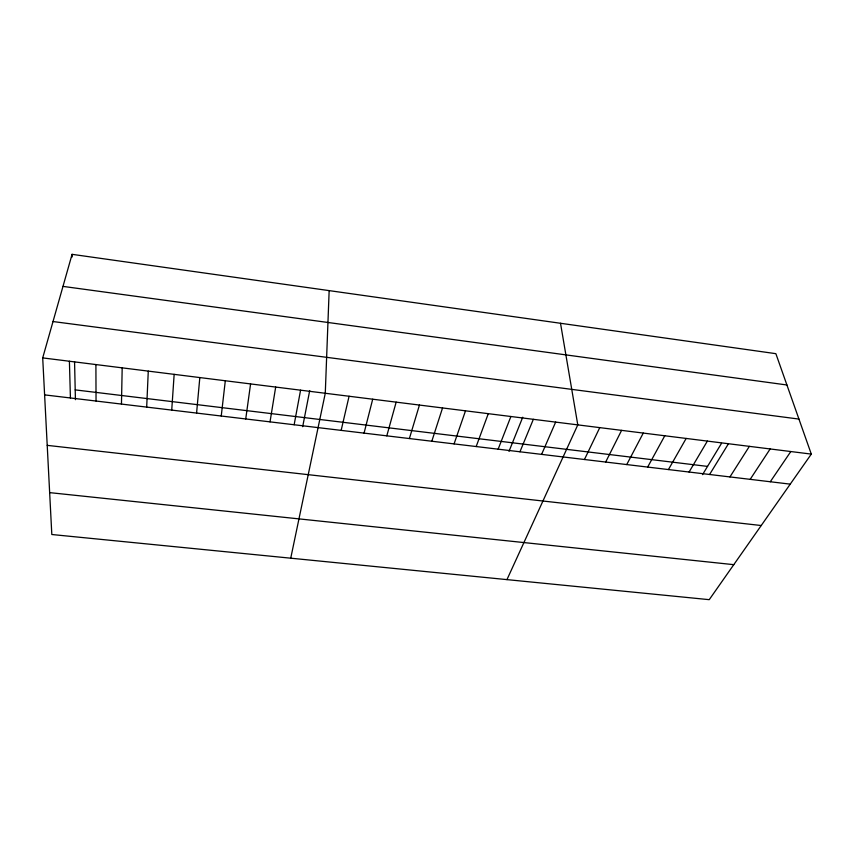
<?xml version="1.0" encoding="UTF-8"?>
<svg xmlns="http://www.w3.org/2000/svg" width="854" height="854" viewBox="0 0 854 854"><rect width="100%" height="100%" fill="white"/><g stroke="black" fill="none" stroke-linecap="round" stroke-linejoin="round"><path stroke-width="1.28" d="M121.46 404.081L122.186 367.85M329.153 290.616L325.278 393.267L290.734 558.185M146.685 407.102L148.276 371.116M171.729 410.101L174.152 374.351M196.58 413.08L199.825 377.564M221.239 416.026L225.307 380.756M245.728 418.962L250.585 383.916M270.024 421.865L275.682 387.065M294.139 424.758L300.576 390.171M302.679 426.701L309.714 390.545M341.152 430.384L349.083 396.245M364.06 433.127L372.707 399.202M386.798 435.85L396.16 402.138M42.7 357.901L72.078 254.332L775.87 353.673L811.3 454.104L709.236 599.668L51.816 534.508L42.7 357.901L811.3 454.104M409.386 438.55L419.442 405.052M431.804 441.24L442.553 407.945M454.072 443.899L465.505 410.817M476.18 446.546L488.285 413.667M498.138 449.183L510.895 416.506M509.005 451.371L522.733 417.232M519.947 451.787L533.355 419.314M541.596 454.381L555.655 422.1M506.956 579.62L577.784 424.876L560.512 323.271M584.456 459.516L599.764 427.63M605.667 462.057L621.595 430.363M626.74 464.576L643.265 433.074M647.663 467.074L664.786 435.764M668.436 469.572L686.157 438.444M689.082 472.038L707.368 441.091M702.532 474.653L721.502 443.354M709.589 474.493L728.451 443.728M729.946 476.927L749.374 446.354M750.175 479.35L770.159 448.958M770.276 481.763L790.804 451.542M49.66 492.63L733.778 564.665M47.216 445.361L761.224 525.52M75.205 389.883L707.528 466.401M44.611 394.879L790.238 484.143M53.012 321.542L798.938 419.079M62.982 286.389L786.918 384.983M69.409 361.242L70.423 397.975M72.078 254.332L72.142 256.969M74.554 361.616L75.43 399.672M95.904 364.562L96.043 401.038"/></g></svg>
